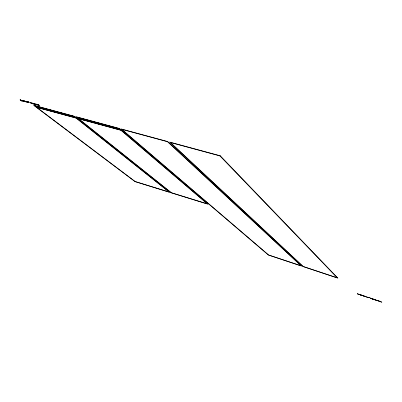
<?xml version="1.0" encoding="UTF-8"?>
<svg xmlns="http://www.w3.org/2000/svg" width="402" height="402" viewBox="0 0 402 402"><rect width="100%" height="100%" fill="white"/><g stroke="black" fill="none" stroke-linecap="round" stroke-linejoin="round"><path stroke-width="0.6" d="M28.276 102.068L27.612 101.791L29.065 102.681L25.205 101.143L26.241 101.932L24.371 100.917L25.421 101.711L24.226 100.977M24.231 100.882L23.547 100.696L24.622 101.5L26.658 102.033L25.884 101.324M36.904 107.208L37.577 107.389L36.255 106.394L38.924 107.756L37.607 106.761L38.28 106.942L40.275 108.123L38.959 107.128L39.632 107.309L41.627 108.49L40.311 107.495L40.989 107.676L42.984 108.862L41.672 107.862L42.351 108.048L44.341 109.228L43.034 108.228L43.712 108.414L45.707 109.6L44.396 108.6L45.079 108.786L47.069 109.972L45.763 108.972L46.451 109.158L48.441 110.344L47.134 109.344L47.823 109.53L49.813 110.716L48.506 109.716L49.195 109.902L51.185 111.088L49.888 110.088L50.577 110.274L52.567 111.465L51.265 110.465L51.959 110.65L53.948 111.836L52.652 110.836L53.345 111.027L55.33 112.213L54.039 111.213L54.732 111.404L56.717 112.59L55.426 111.59L56.124 111.781L58.109 112.967L56.823 111.967L57.521 112.158L59.506 113.349L58.22 112.349L58.918 112.54L60.903 113.726L59.617 112.726L60.32 112.917L62.305 114.108L61.024 113.108L61.727 113.299L63.707 114.49L62.431 113.49L63.134 113.681L65.119 114.871L63.838 113.872L64.546 114.062L66.526 115.253L65.255 114.253L65.963 114.444L67.943 115.64L66.672 114.64L67.38 114.831L69.36 116.027L68.089 115.022L68.802 115.218L70.782 116.409L69.516 115.409L70.229 115.605L72.209 116.796L70.943 115.796L71.656 115.992L73.636 117.188L72.37 116.183L73.089 116.379L74.35 117.379M36.808 107.414L76.119 118.098M78.727 118.806L120.977 130.293M358.674 294.349L359.695 294.706L358.328 294.018L359.433 294.601L358.845 294.445M372.287 298.857C369.996 297.766 373.759 300.013 372.373 298.776L372.483 299.078L371.629 298.631M372.468 298.887L372.749 298.982M35.461 104.485L33.808 103.46L36.944 104.806L36.19 104.098M380.403 301.671L381.87 302.173L380.392 301.656M25.944 101.339L27.019 102.143L27.904 102.324L26.773 101.565L28.602 102.43M35.436 104.465L36.637 104.686L35.497 103.912L38.22 105.103L37.095 104.344L37.798 104.53L39.084 105.344L37.949 104.57L38.642 104.761L39.391 105.465L37.311 104.922L36.165 104.188M77.636 117.61L78.887 118.615L79.611 118.811L78.36 117.806L81.058 119.203L79.807 118.198L80.531 118.399L82.505 119.595L81.259 118.595L81.983 118.791L83.958 119.992L82.711 118.987L83.44 119.188L85.415 120.384L84.174 119.384L84.902 119.58L86.877 120.781L85.636 119.781L86.365 119.977L88.34 121.178L87.098 120.178L87.837 120.379L89.807 121.58L88.571 120.575L89.304 120.776L91.274 121.977L90.043 120.977L90.782 121.173L92.751 122.379L91.52 121.374L92.259 121.575L94.229 122.781L92.998 121.776L93.741 121.977L95.711 123.183L94.485 122.178L95.229 122.379L97.194 123.585L95.972 122.585L96.716 122.786L98.681 123.992L97.465 122.987L98.209 123.188L100.173 124.394L98.957 123.394L99.706 123.595L101.671 124.801L100.455 123.796L101.209 124.002L103.168 125.208L101.957 124.203L102.711 124.409L104.671 125.615L103.465 124.615L104.218 124.816L106.178 126.027L104.972 125.022L105.731 125.228L107.691 126.439L106.485 125.434L107.244 125.64L109.203 126.846L108.002 125.846L108.761 126.052L110.721 127.258L109.525 126.258L110.289 126.464L112.243 127.675L111.047 126.67L111.811 126.876L113.771 128.087L112.575 127.082L113.344 127.293L115.299 128.504L114.108 127.499L114.877 127.705L116.831 128.921L115.645 127.916L116.414 128.122L118.369 129.338L117.183 128.333L117.957 128.545L119.138 129.544M361.056 295.098L359.85 294.571L361.056 295.098M377.996 300.837C378.488 301.183 377.498 300.163 377.996 300.837M362.413 295.555L361.207 295.028L362.413 295.555M380.156 301.57C381.418 301.791 377.463 300.254 380.111 301.59M364.448 296.249L363.242 295.721L364.448 296.249M32.286 103.701L30.647 102.631L32.286 103.701M34.627 104.334L32.989 103.259L34.627 104.334M365.604 296.5L367.192 297.224L365.031 296.465L365.604 296.5M367.729 297.219L368.594 297.676L367.152 297.184L367.729 297.219M374.197 299.55L372.981 299.023L374.197 299.55M375.574 300.018L374.362 299.49L375.574 300.018M377.649 300.721L376.398 300.294L377.649 300.721M20.442 99.882L22.095 101.118L20.442 99.882M378.84 300.982C380.568 302.043 376.9 300.294 378.84 300.982M22.743 100.505L24.386 101.736L22.743 100.505M364.865 296.249C365.006 296.842 364.106 295.681 364.865 296.249M371.167 298.575C367.946 297.56 373.78 299.651 370.378 298.138L371.363 298.495L370.061 297.993L371.167 298.575M369.287 297.736L368.92 297.631L369.287 297.736M362.649 295.485L362.931 295.601L362.649 295.485M357.77 293.842C358.805 294.942 356.247 293.083 357.77 293.842M375.835 299.952L376.121 300.068L375.835 299.952M22.391 101.083L20.1 99.867L22.391 101.083M24.688 101.706L23.572 101.394L22.396 100.485L24.688 101.706M32.592 103.837L31.462 103.525L30.296 102.61L32.592 103.837M34.929 104.465L33.793 104.153L32.632 103.244L34.929 104.465M368.885 297.53L369.162 297.686L368.885 297.53M29.19 102.314L28.336 101.806L29.19 102.314M21.663 100.173L22.035 100.394L21.663 100.173M31.889 102.927L32.261 103.148L31.889 102.927M360.855 295.108L360.016 294.656L360.855 295.108M362.212 295.57L361.373 295.113L362.212 295.57M364.252 296.259L363.408 295.807L364.252 296.259M373.986 299.56L373.146 299.108L373.986 299.56M375.362 300.028L374.528 299.575L375.362 300.028M377.438 300.731L376.604 300.274L377.438 300.731M74.079 116.208L33.642 105.259L135.007 181.598L169.82 192.372L74.079 116.208M119.138 128.404L75.661 116.635L171.177 192.794L208.05 204.206L119.138 128.404M167.724 141.559L120.846 128.866L268.385 255.009L301.636 266.069L167.724 141.559M220.261 155.78L169.564 142.057L302.927 266.496L337.871 278.119L220.261 155.78M73.943 116.369L34.527 105.691L135.167 181.533L169.141 192.045L73.943 116.369M118.942 128.56L76.561 117.077L171.378 192.739L207.362 203.874L118.942 128.56M167.453 141.7L121.756 129.323L268.636 255.014L301.088 265.807L167.453 141.7M219.904 155.911L170.493 142.524L303.214 266.516L337.313 277.857L219.904 155.911M73.812 116.535L35.406 106.123L36.889 107.244L75.229 117.66L73.812 116.535M118.746 128.715L77.455 117.525L78.862 118.645L120.072 129.841L118.746 128.715"/></g></svg>
